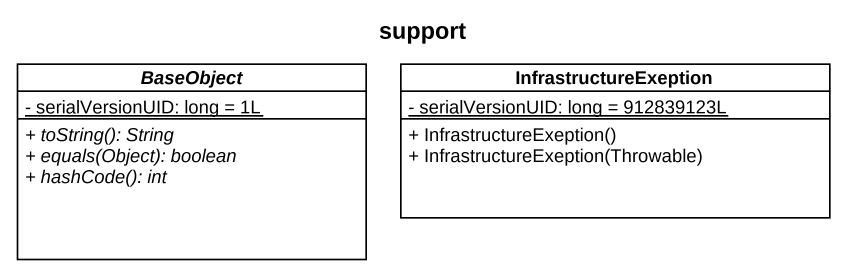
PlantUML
@startuml
title support
hide circle
hide empty members
skinparam classAttributeIconSize 0
abstract class BaseObject {
  {static} - serialVersionUID: long = 1L
  {abstract} + toString(): String
  {abstract} + equals(Object): boolean
  {abstract} + hashCode(): int
}
class InfrastructureExeption {
  {static} - serialVersionUID: long = 912839123L
  + InfrastructureExeption()
  + InfrastructureExeption(Throwable)
}
@enduml
